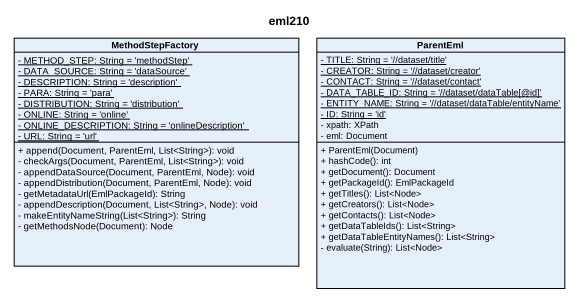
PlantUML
@startuml
title eml210
hide circle
hide empty members
skinparam classAttributeIconSize 0
class MethodStepFactory {
  {static} - METHOD_STEP: String = 'methodStep'
  {static} - DATA_SOURCE: String = 'dataSource'
  {static} - DESCRIPTION: String = 'description'
  {static} - PARA: String = 'para'
  {static} - DISTRIBUTION: String = 'distribution'
  {static} - ONLINE: String = 'online'
  {static} - ONLINE_DESCRIPTION: String = 'onlineDescription'
  {static} - URL: String = 'url'
  + append(Document, ParentEml, List<String>): void
  - checkArgs(Document, ParentEml, List<String>): void
  - appendDataSource(Document, ParentEml, Node): void
  - appendDistribution(Document, ParentEml, Node): void
  - getMetadataUrl(EmlPackageId): String
  - appendDescription(Document, List<String>, Node): void
  - makeEntityNameString(List<String>): String
  - getMethodsNode(Document): Node
}
class ParentEml {
  {static} - TITLE: String = '//dataset/title'
  {static} - CREATOR: String = '//dataset/creator'
  {static} - CONTACT: String = '//dataset/contact'
  {static} - DATA_TABLE_ID: String = '//dataset/dataTable[@id]'
  {static} - ENTITY_NAME: String = '//dataset/dataTable/entityName'
  {static} - ID: String = 'id'
  - xpath: XPath
  - eml: Document
  + ParentEml(Document)
  + hashCode(): int
  + getDocument(): Document
  + getPackageId(): EmlPackageId
  + getTitles(): List<Node>
  + getCreators(): List<Node>
  + getContacts(): List<Node>
  + getDataTableIds(): List<String>
  + getDataTableEntityNames(): List<String>
  - evaluate(String): List<Node>
}
@enduml
